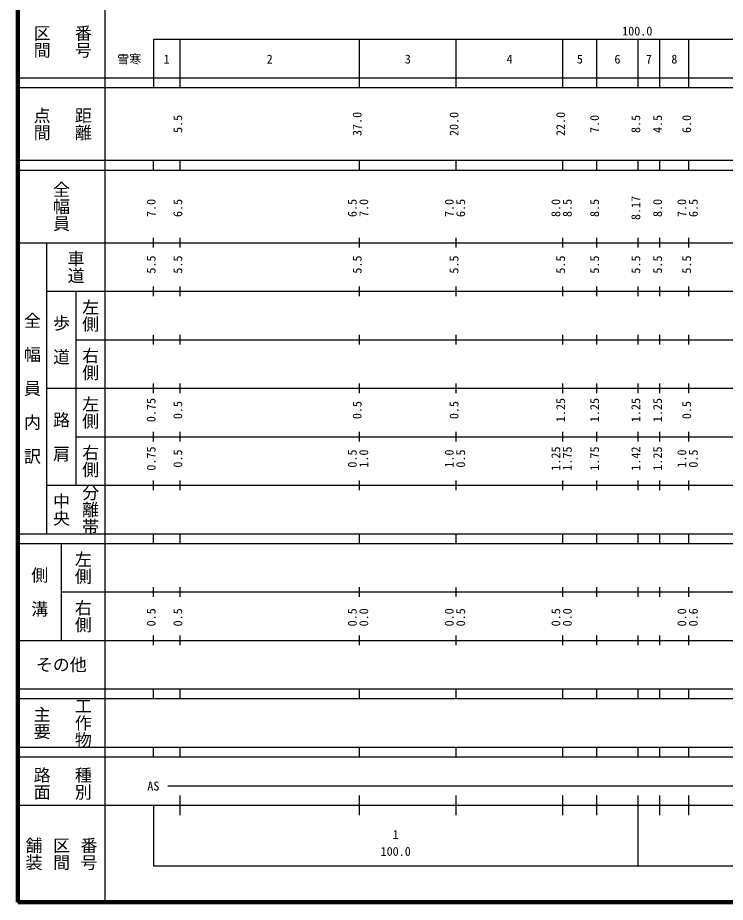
# Model space of a CAD drawing. Units: millimetres on the paper, enlarged 1000 times. Extents: x 40000 to 680000, y 20000 to 380000.
# Drawn here: x 40000 to 186014, y 20000 to 202409 of the extents above; entities that cross this region are included whole.
import ezdxf
from ezdxf.enums import TextEntityAlignment as Align

# ---------------------------------------------------------------- set-up
doc = ezdxf.new("R2010")
doc.units = ezdxf.units.MM
doc.header["$LTSCALE"] = 1000
doc.layers.add('M-TTL', color=2, linetype='Continuous', lineweight=140)
doc.layers.add('M-TTL-BAND', color=7, linetype='Continuous', lineweight=25)
doc.styles.add('@ＭＳ ゴシック', font='')
doc.styles.add('ＭＳ ゴシック', font='')
doc.styles.get('@ＭＳ ゴシック').set_extended_font_data('@MS Gothic')
doc.styles.get('ＭＳ ゴシック').set_extended_font_data('MS Gothic')

msp = doc.modelspace()

# ---------------------------------------------------------------- linework, layer by layer
at = {"layer": 'M-TTL'}
for p, q in [((40000, 380000), (40000, 20000)), ((40000, 20000), (680000, 20000))]:
    msp.add_line(p, q, dxfattribs=at)
at = {"layer": 'M-TTL-BAND'}
for p, q in [((58000, 370000), (58000, 20000)), ((68000, 198000), (579000, 198000)), ((68000, 198000), (68000, 188000)), ((73500, 188000), (73500, 198000)), ((110500, 188000), (110500, 198000)), ((130500, 188000), (130500, 198000)), ((152500, 188000), (152500, 198000)), ((159500, 188000), (159500, 198000)), ((168000, 188000), (168000, 198000)), ((172500, 188000), (172500, 198000)), ((178500, 188000), (178500, 198000)), ((40000, 190000), (579000, 190000)), ((40000, 188000), (579000, 188000)), ((40000, 173000), (579000, 173000)), ((68000, 171000), (68000, 173000)), ((73500, 171000), (73500, 173000)), ((110500, 171000), (110500, 173000)), ((130500, 171000), (130500, 173000)), ((152500, 171000), (152500, 173000)), ((159500, 171000), (159500, 173000)), ((168000, 171000), (168000, 173000)), ((172500, 171000), (172500, 173000)), ((178500, 171000), (178500, 173000)), ((40000, 171000), (579000, 171000)), ((68000, 155000), (68000, 157000)), ((73500, 155000), (73500, 157000)), ((110500, 155000), (110500, 157000)), ((130500, 155000), (130500, 157000)), ((152500, 155000), (152500, 157000)), ((159500, 155000), (159500, 157000)), ((168000, 155000), (168000, 157000)), ((172500, 155000), (172500, 157000)), ((178500, 155000), (178500, 157000)), ((40000, 156000), (579000, 156000)), ((46000, 96000), (46000, 156000)), ((46000, 146000), (579000, 146000)), ((52000, 146000), (52000, 106000)), ((68000, 145000), (68000, 147000)), ((73500, 145000), (73500, 147000)), ((110500, 145000), (110500, 147000)), ((130500, 145000), (130500, 147000)), ((152500, 145000), (152500, 147000)), ((159500, 145000), (159500, 147000)), ((168000, 145000), (168000, 147000)), ((172500, 145000), (172500, 147000)), ((178500, 145000), (178500, 147000)), ((68000, 135000), (68000, 137000)), ((73500, 135000), (73500, 137000)), ((110500, 135000), (110500, 137000)), ((130500, 135000), (130500, 137000)), ((152500, 135000), (152500, 137000)), ((159500, 135000), (159500, 137000)), ((168000, 135000), (168000, 137000)), ((172500, 135000), (172500, 137000)), ((178500, 135000), (178500, 137000)), ((52000, 136000), (579000, 136000)), ((46000, 126000), (579000, 126000)), ((68000, 125000), (68000, 127000)), ((73500, 125000), (73500, 127000)), ((110500, 125000), (110500, 127000)), ((130500, 125000), (130500, 127000)), ((152500, 125000), (152500, 127000)), ((159500, 125000), (159500, 127000)), ((168000, 125000), (168000, 127000)), ((172500, 125000), (172500, 127000)), ((178500, 125000), (178500, 127000)), ((68000, 115000), (68000, 117000)), ((73500, 115000), (73500, 117000)), ((110500, 115000), (110500, 117000)), ((130500, 115000), (130500, 117000)), ((152500, 115000), (152500, 117000)), ((159500, 115000), (159500, 117000)), ((168000, 115000), (168000, 117000)), ((172500, 115000), (172500, 117000)), ((178500, 115000), (178500, 117000)), ((52000, 116000), (579000, 116000)), ((46000, 106000), (579000, 106000)), ((68000, 105000), (68000, 107000)), ((73500, 105000), (73500, 107000)), ((110500, 105000), (110500, 107000)), ((130500, 105000), (130500, 107000)), ((152500, 105000), (152500, 107000)), ((159500, 105000), (159500, 107000)), ((168000, 105000), (168000, 107000)), ((172500, 105000), (172500, 107000)), ((178500, 105000), (178500, 107000)), ((40000, 96000), (579000, 96000)), ((68000, 94000), (68000, 96000)), ((73500, 94000), (73500, 96000)), ((110500, 94000), (110500, 96000)), ((130500, 94000), (130500, 96000)), ((152500, 94000), (152500, 96000)), ((159500, 94000), (159500, 96000)), ((168000, 94000), (168000, 96000)), ((172500, 94000), (172500, 96000)), ((178500, 94000), (178500, 96000)), ((40000, 94000), (579000, 94000)), ((49000, 94000), (49000, 74000)), ((49000, 84000), (579000, 84000)), ((68000, 83000), (68000, 85000)), ((73500, 83000), (73500, 85000)), ((110500, 83000), (110500, 85000)), ((130500, 83000), (130500, 85000)), ((152500, 83000), (152500, 85000)), ((159500, 83000), (159500, 85000)), ((168000, 83000), (168000, 85000)), ((172500, 83000), (172500, 85000)), ((178500, 83000), (178500, 85000)), ((68000, 73000), (68000, 75000)), ((73500, 73000), (73500, 75000)), ((110500, 73000), (110500, 75000)), ((130500, 73000), (130500, 75000)), ((152500, 73000), (152500, 75000)), ((159500, 73000), (159500, 75000)), ((168000, 73000), (168000, 75000)), ((172500, 73000), (172500, 75000)), ((178500, 73000), (178500, 75000)), ((40000, 74000), (579000, 74000)), ((40000, 64000), (579000, 64000)), ((68000, 62000), (68000, 64000)), ((73500, 62000), (73500, 64000)), ((110500, 62000), (110500, 64000)), ((130500, 62000), (130500, 64000)), ((152500, 62000), (152500, 64000)), ((159500, 62000), (159500, 64000)), ((168000, 62000), (168000, 64000)), ((172500, 62000), (172500, 64000)), ((178500, 62000), (178500, 64000)), ((40000, 62000), (579000, 62000)), ((40000, 52000), (579000, 52000)), ((68000, 50000), (68000, 52000)), ((73500, 50000), (73500, 52000)), ((110500, 50000), (110500, 52000)), ((130500, 50000), (130500, 52000)), ((152500, 50000), (152500, 52000)), ((159500, 50000), (159500, 52000)), ((168000, 50000), (168000, 52000)), ((172500, 50000), (172500, 52000)), ((178500, 50000), (178500, 52000)), ((40000, 50000), (579000, 50000)), ((71000, 44000), (565000, 44000)), ((73500, 38000), (73500, 42000)), ((110500, 38000), (110500, 42000)), ((130500, 38000), (130500, 42000)), ((152500, 38000), (152500, 42000)), ((159500, 38000), (159500, 42000)), ((168000, 27500), (168000, 42000)), ((172500, 38000), (172500, 42000)), ((178500, 38000), (178500, 42000)), ((40000, 40000), (579000, 40000)), ((68000, 40000), (68000, 27500)), ((68000, 27500), (579000, 27500))]:
    msp.add_line(p, q, dxfattribs=at)

# ---------------------------------------------------------------- texts
at = {"layer": 'M-TTL-BAND', "style": '@ＭＳ ゴシック'}
for s, p in [('番号', (53500, 197500)), ('区間', (45000, 197500)), ('点間', (45000, 180500)), ('距離', (53500, 180500)), ('全幅員', (49000, 163500)), ('車道', (52000, 151000)), ('左側', (55000, 141000)), ('全\u3000幅\u3000員\u3000内\u3000訳', (43000, 126000)), ('歩\u3000道', (49000, 136000)), ('右側', (55000, 131000)), ('左側', (55000, 121000)), ('路\u3000肩', (49000, 116000)), ('右側', (55000, 111000)), ('分離帯', (55000, 101000)), ('中央', (49000, 101000)), ('左側', (53500, 89000)), ('側\u3000溝', (44500, 84000)), ('右側', (53500, 79000)), ('主要', (45000, 57000)), ('工作物', (53500, 57000)), ('路面', (45000, 44500)), ('種別', (53500, 44500)), ('舗装', (43333, 30000)), ('区間', (49000, 30000)), ('番号', (54667, 30000))]:
    msp.add_text(s, height=2566, rotation=270, dxfattribs=at).set_placement(p, align=Align.MIDDLE_CENTER)
at = {"layer": 'M-TTL-BAND', "style": 'ＭＳ ゴシック'}
for s, p in [('100.0', (167844, 198195)), ('雪寒', (63017, 192405)), ('1', (70750, 192405)), ('2', (92000, 192405)), ('3', (120500, 192405)), ('4', (141500, 192405)), ('5', (156000, 192405)), ('6', (163750, 192405)), ('7', (170250, 192405)), ('8', (175500, 192405)), ('AS', (68000, 42500)), ('1', (118000, 32523)), ('100.0', (118000, 29033))]:
    msp.add_text(s, height=1833, dxfattribs=at).set_placement(p, align=Align.BOTTOM_CENTER)
for s, p in [('37.0', (111500, 180500)), ('20.0', (131500, 180500)), ('22.0', (153500, 180500)), ('5.5', (74500, 180500)), ('7.0', (160500, 180500)), ('8.5', (169000, 180500)), ('4.5', (173500, 180500)), ('6.0', (179500, 180500)), ('7.0', (69000, 163174)), ('6.5', (74500, 163174)), ('6.5', (110500, 163174)), ('7.0', (112870, 163174)), ('7.0', (130500, 163174)), ('6.5', (132870, 163174)), ('8.0', (152500, 163174)), ('8.5', (154870, 163174)), ('8.5', (160500, 163174)), ('8.17', (169000, 163174)), ('8.0', (173500, 163174)), ('7.0', (178500, 163174)), ('6.5', (180870, 163174)), ('5.5', (69000, 151500)), ('5.5', (74500, 151500)), ('5.5', (111500, 151500)), ('5.5', (131500, 151500)), ('5.5', (153500, 151500)), ('5.5', (160500, 151500)), ('5.5', (169000, 151500)), ('5.5', (173500, 151500)), ('5.5', (179500, 151500)), ('0.75', (69000, 121500)), ('0.5', (74500, 121500)), ('0.5', (111500, 121500)), ('0.5', (131500, 121500)), ('1.25', (153500, 121500)), ('1.25', (160500, 121500)), ('1.25', (169000, 121500)), ('1.25', (173500, 121500)), ('0.5', (179500, 121500)), ('0.75', (69000, 111500)), ('0.5', (74500, 111500)), ('0.5', (110500, 111500)), ('1.0', (112870, 111500)), ('1.0', (130500, 111500)), ('0.5', (132870, 111500)), ('1.25', (152500, 111500)), ('1.75', (154870, 111500)), ('1.75', (160500, 111500)), ('1.42', (169000, 111500)), ('1.25', (173500, 111500)), ('1.0', (178500, 111500)), ('0.5', (180870, 111500)), ('0.5', (69000, 78764)), ('0.5', (74500, 78764)), ('0.5', (110500, 78764)), ('0.0', (112870, 78764)), ('0.0', (130500, 78764)), ('0.5', (132870, 78764)), ('0.5', (152500, 78764)), ('0.0', (154870, 78764)), ('0.0', (178500, 78764)), ('0.6', (180870, 78764))]:
    msp.add_text(s, height=1833, rotation=90, dxfattribs=at).set_placement(p, align=Align.BOTTOM_CENTER)
msp.add_text('その他', height=2566, dxfattribs=at).set_placement((49000, 69000), align=Align.MIDDLE_CENTER)

doc.saveas('drawing.dxf')
